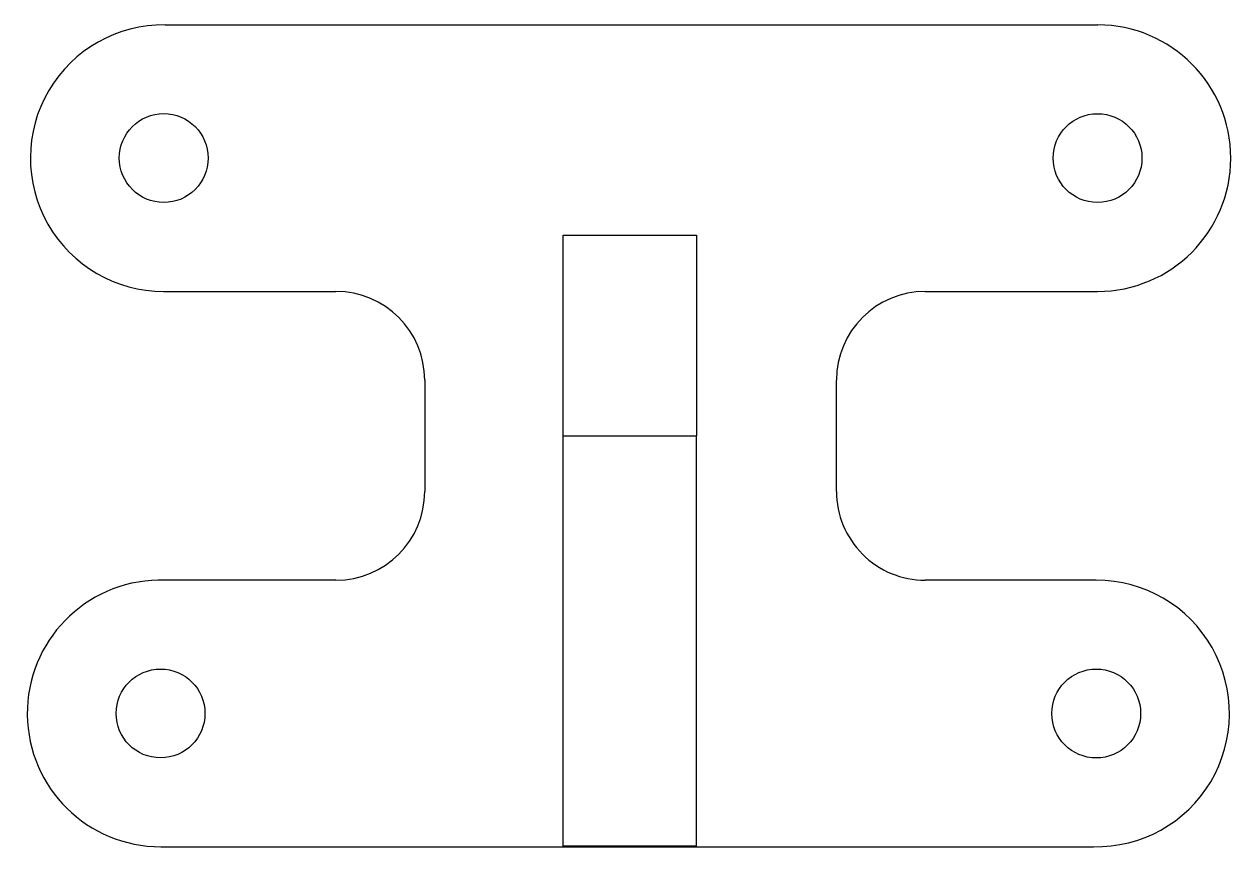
# Model space of a CAD drawing. Extents: x -13.6 to 13.6, y -9.3 to 9.3.
import ezdxf

# ---------------------------------------------------------------- set-up
doc = ezdxf.new("R2010")
doc.units = 0
doc.layers.get('0').update_dxf_attribs({"linetype": 'continuous'})

# ---------------------------------------------------------------- blocks, each defined once
blk = doc.blocks.new('POCKET001')
at = {"color": 0}
for p, q in [((-10.464, 9.25), (10.536, 9.25)), ((-1.5, 0.002), (-1.5, 4.514)), ((-1.5, 4.514), (1.5, 4.514)), ((1.5, 4.514), (1.5, 0.002)), ((-10.5, 3.25), (-6.62, 3.25)), ((6.65, 3.25), (10.529, 3.25)), ((-4.62, 1.25), (-4.62, -1.25)), ((4.65, -1.25), (4.65, 1.25)), ((-1.5, 0.002), (1.5, 0.002)), ((-6.62, -3.25), (-10.62, -3.25)), ((10.5, -3.25), (6.65, -3.25)), ((-10.562, -9.249), (10.438, -9.249)), ((1.5, -9.236), (-1.5, -9.236))]:
    blk.add_line(p, q, dxfattribs=at)
for points in [[(-1.5, -9.236), (-1.5, -6.358), (-1.5, 0.002)], [(1.5, -9.236), (1.5, -6.358), (1.5, 0.002)]]:
    blk.add_lwpolyline(points, dxfattribs=at)
for centre in [(-10.497, 6.251), (10.529, 6.25), (-10.569, -6.249), (10.5, -6.25)]:
    blk.add_circle(centre, 1, dxfattribs=at)
for centre, radius, start, end in [((-10.5, 6.25), 3, 89.3162, -90), ((10.529, 6.25), 3, -90.0002, 89.8726), ((-6.62, 1.25), 2, 0, 90), ((6.65, 1.25), 2, 90, 180), ((-6.62, -1.25), 2, -90, 0), ((6.65, -1.25), 2, 180, -89.9998), ((-10.569, -6.249), 3, 90.9751, -89.8672), ((10.5, -6.25), 3, -91.1916, 90.0002)]:
    blk.add_arc(centre, radius, start, end, dxfattribs=at)

msp = doc.modelspace()

# ---------------------------------------------------------------- block references
at = {"color": 0}
msp.add_blockref('POCKET001', (0, 0), dxfattribs=at)

doc.saveas('drawing.dxf')
